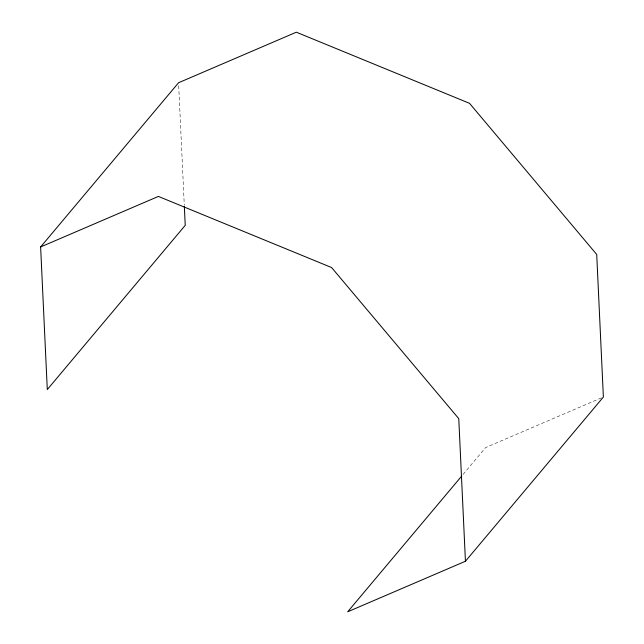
<?xml version="1.0" encoding="UTF-8"?>
<svg xmlns="http://www.w3.org/2000/svg" width="644" height="644" viewBox="0 0 644 644"><rect width="100%" height="100%" fill="white"/><g stroke="black" fill="none" stroke-linecap="round" stroke-linejoin="round"><path stroke-width="0.48" stroke-dasharray="3.22 2.42" d="M463.06 474.443L485.616 447.58L602.454 397.437M178.702 85.757L184.289 205.259"/><path stroke-width="0.97" d="M184.337 206.265L185.231 225.344L47.294 389.556L40.62 246.958L178.557 82.746L296.321 32.2L469.524 103.322L596.706 254.444L603.38 397.042L465.443 561.254L347.68 611.8L461.772 475.972M40.62 246.958L158.384 196.42L331.588 267.534L458.769 418.656L465.443 561.254"/></g></svg>
